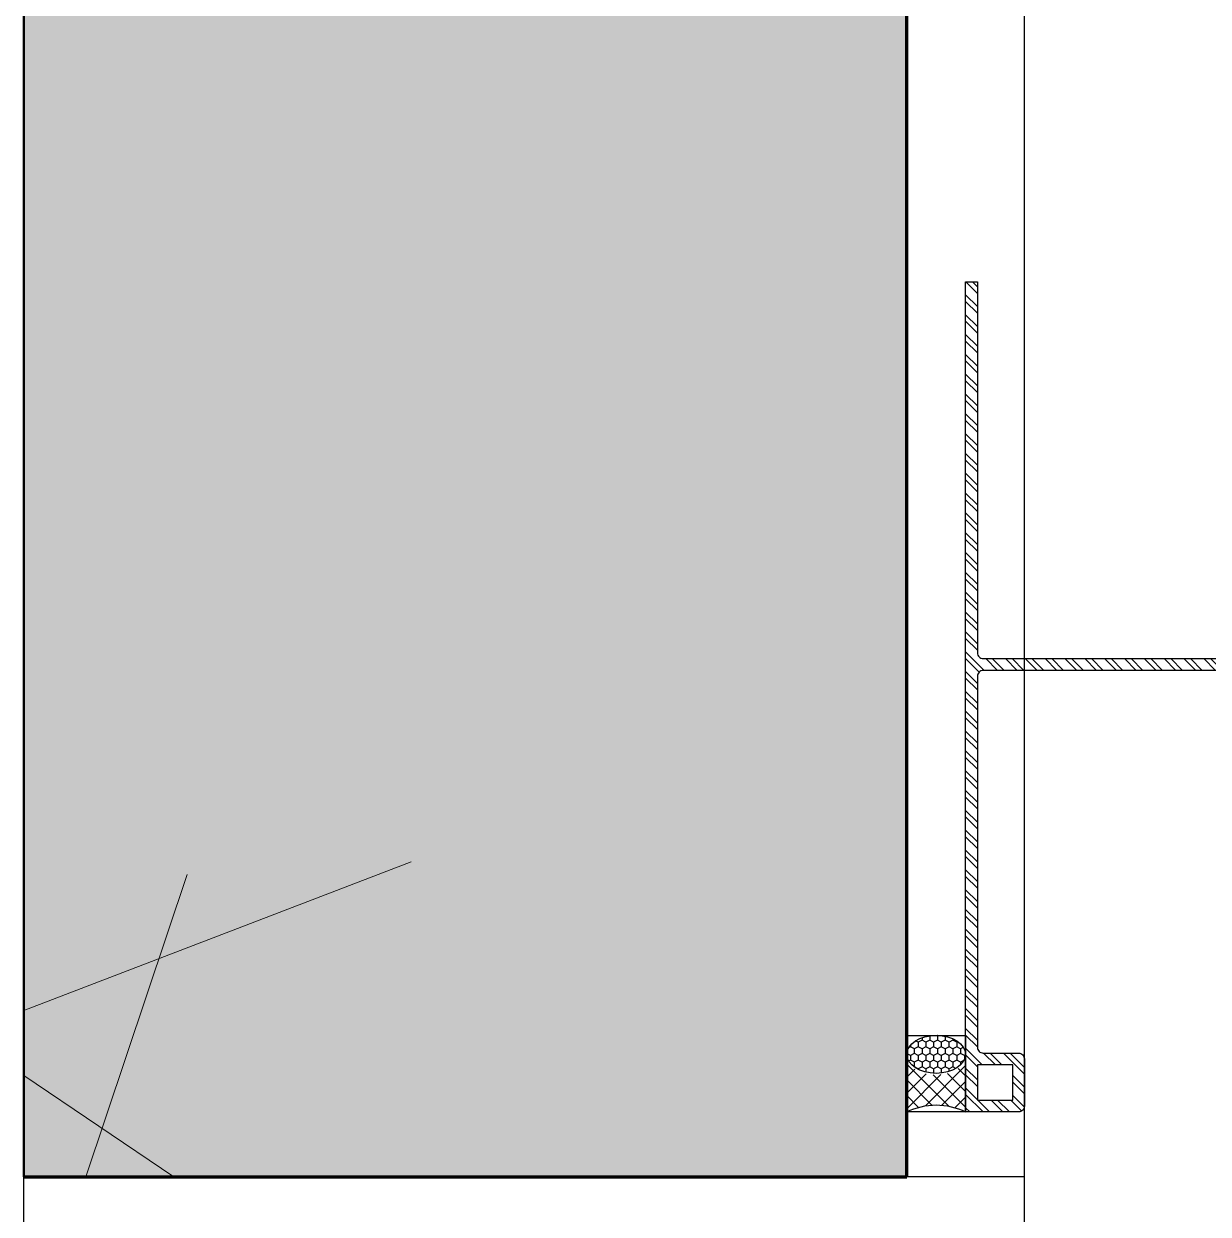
# Model space of a CAD drawing. Header units: millimetres. Extents: x -1379 to 1385823, y -4884429 to 548763.
# Drawn here: x 402819.3 to 403020.5, y -2341210.5 to -2341008.4 of the extents above; entities that cross this region are included whole.
import ezdxf

# ---------------------------------------------------------------- set-up
doc = ezdxf.new("R2010")
doc.units = ezdxf.units.MM
for name, color, linetype in [('000 - CONCRETE_PRECAST_HATCH_', 251, 'Continuous'), ('000 - CONCRETE_PRECAST_MAIN_COLOR_4', 4, 'Continuous'), ('000 - CONCRETE_PRECAST_WIPEOUT_', 250, 'Continuous'), ('000 - EXISTING_PRECAST_CUT_COLOR_4', 4, 'Continuous'), ('010 - ASPG_FRAMING_CUT_COLOR_4', 4, 'Continuous'), ('010 - ASPG_FRAMING_DEF_SUB', 250, 'Continuous'), ('010 - ASPG_FRAMING_HATCH_', 251, 'Continuous'), ('010 - ASPG_FRAMING_SUB_COLOR_2', 2, 'Continuous')]:
    doc.layers.add(name, color=color, linetype=linetype)
for name, color, linetype, lineweight in [('A-FLOR-E', 2, 'Continuous', 35), ('A-WALL', 5, 'Continuous', 70), ('A-WALL-PATT', 1, 'Continuous', 70), ('WALL-E', 2, 'Continuous', 50)]:
    doc.layers.add(name, color=color, linetype=linetype, lineweight=lineweight)

# ---------------------------------------------------------------- blocks, each defined once
blk = doc.blocks.new('000_ASPG_TYP_FILES_FRAMING_EXTR_BREAKLINE_TYPE_2')
at = {"layer": '010 - ASPG_FRAMING_HATCH_', "transparency": 33554585}
h = blk.add_hatch(dxfattribs=at)
h.set_pattern_fill('ANSI32', color=256, scale=0.25)
h.paths.add_polyline_path([(131, 91, 0.414214), (132, 90), (140, 90, 0.414214), (141, 91), (141, 100), (2, 100), (2, 125), (0, 125), (0, 99, 0.414214), (1, 98), (63, 98, -0.414214), (64, 97), (64, 3, -0.414214), (63, 2), (0, 2), (0, 0), (141, 0), (141, 9, 0.414214), (140, 10), (132, 10, 0.414214), (131, 9), (131, 3, -0.414214), (130, 2), (67, 2, -0.414214), (66, 3), (66, 97, -0.414214), (67, 98), (130, 98, -0.414214), (131, 97)])
h.paths.add_polyline_path([(133, 92), (133, 98), (139, 98), (139, 92)], flags=16)
h.paths.add_polyline_path([(133, 8), (139, 8), (139, 2), (133, 2)], flags=16)
at = {"layer": '010 - ASPG_FRAMING_HATCH_'}
h = blk.add_hatch(dxfattribs=at)
h.set_pattern_fill('ANSI37', color=256, scale=0.595498, angle=-90)
h.set_pattern_definition([(315, (1257419.4929, -519971.6224), (1.3369313545, 1.3369313545), []), (45, (1257419.4929, -519971.6224), (-1.3369313545, 1.3369313545), [])])
edge = h.paths.add_edge_path()
edge.add_ellipse((57.77, 105), major_axis=(0, -5), ratio=0.644482, start_angle=0, end_angle=180)
edge.add_line((57.77, 110), (62, 110))
edge.add_arc((62, 110.3), 0.3, -90, 0)
edge.add_line((62.3, 110.3), (62.3, 111))
edge.add_line((62.3, 111), (61.8, 111.5))
edge.add_line((61.8, 111.5), (62.3, 112))
edge.add_line((62.3, 112), (61.8, 112.5))
edge.add_line((61.8, 112.5), (62.3, 113))
edge.add_line((62.3, 113), (61.8, 113.5))
edge.add_line((61.8, 113.5), (62.3, 114))
edge.add_line((62.3, 114), (62.3, 115))
edge.add_line((62.3, 115), (63.3, 115))
edge.add_line((63.3, 115), (63.8, 115.5))
edge.add_line((63.8, 115.5), (64.3, 115))
edge.add_line((64.3, 115), (64.8, 115.5))
edge.add_line((64.8, 115.5), (65.3, 115))
edge.add_line((65.3, 115), (65.8, 115.5))
edge.add_line((65.8, 115.5), (66.3, 115))
edge.add_line((66.3, 115), (67, 115))
edge.add_arc((67, 115.3), 0.3, -90, 0)
edge.add_line((67.3, 115.3), (67.3, 110))
edge.add_arc((77.2, 105), 11.09, 153.2037, 206.7963)
edge.add_line((67.3, 100), (57.77, 100))
h = blk.add_hatch(dxfattribs=at)
h.set_pattern_fill('ANSI37', color=256, scale=0.595498, angle=-90)
h.set_pattern_definition([(315, (1257419.1929, -519973.9224), (1.3369313545, 1.3369313545), []), (45, (1257419.1929, -519973.9224), (-1.3369313545, 1.3369313545), [])])
edge = h.paths.add_edge_path()
edge.add_ellipse((11.53, 105), major_axis=(0, -5), ratio=0.644482, start_angle=180, end_angle=360, ccw=False)
edge.add_line((11.53, 110), (2, 110))
edge.add_arc((-7.9, 105), 11.09, -26.7963, 26.7963, ccw=False)
edge.add_line((2, 100), (11.53, 100))
h = blk.add_hatch(dxfattribs=at)
h.set_pattern_fill('HONEY', color=256, scale=0.238199, angle=-90)
h.set_pattern_definition([(270, (1257419.4425, -519993.9224), (0.65495992507, -1.1344238721), [0.7562825814, -1.5125651628]), (30, (1257419.4425, -519993.9224), (0.65495992936, 1.1344238696), [0.7562825814, -1.5125651628]), (330, (1257419.4425, -519993.9224), (1.30991985442, -2.48e-09), [-1.5125651628, 0.7562825814])])
edge = h.paths.add_edge_path()
edge.add_ellipse((11.78, 105), major_axis=(0, -5), ratio=0.644482, start_angle=0, end_angle=360, ccw=False)
h = blk.add_hatch(dxfattribs=at)
h.set_pattern_fill('HONEY', color=256, scale=0.238199, angle=-90)
h.set_pattern_definition([(270, (1257419.24324, -519991.6224), (0.65495992507, -1.1344238721), [0.7562825814, -1.5125651628]), (30, (1257419.24324, -519991.6224), (0.65495992936, 1.1344238696), [0.7562825814, -1.5125651628]), (330, (1257419.24324, -519991.6224), (1.30991985442, -2.48e-09), [-1.5125651628, 0.7562825814])])
edge = h.paths.add_edge_path()
edge.add_ellipse((57.52, 105), major_axis=(0, -5), ratio=0.644482, start_angle=0, end_angle=360)
blk.add_point((141, 100))
at = {"layer": '010 - ASPG_FRAMING_CUT_COLOR_4'}
blk.add_lwpolyline([(0, 0), (0, 2), (63, 2, 0.414214), (64, 3), (64, 97, 0.414214), (63, 98), (1, 98, -0.414214), (0, 99), (0, 125), (2, 125), (2, 100), (141, 100), (141, 91, -0.414214), (140, 90), (132, 90, -0.414214), (131, 91), (131, 97, 0.414214), (130, 98), (67, 98, 0.414214), (66, 97), (66, 3, 0.414214), (67, 2), (130, 2, 0.414214), (131, 3), (131, 9, -0.414214), (132, 10), (140, 10, -0.414214), (141, 9), (141, 0)], format="xyb", close=True, dxfattribs=at)
for points in [[(139, 98), (139, 92), (133, 92), (133, 98)], [(139, 2), (139, 8), (133, 8), (133, 2)]]:
    blk.add_lwpolyline(points, close=True, dxfattribs=at)
at = {"layer": '010 - ASPG_FRAMING_DEF_SUB', "transparency": 33554457}
blk.add_line((0, 50), (141, 50), dxfattribs=at)
for points in [[(54.3, 100), (67.3, 100), (67.3, 115.5), (54.3, 115.5)], [(2, 100), (15, 100), (15, 110), (2, 110)]]:
    blk.add_lwpolyline(points, close=True, dxfattribs=at)
at = {"layer": '010 - ASPG_FRAMING_SUB_COLOR_2'}
for points in [[(57.52, 100), (67.3, 100, -0.238199), (67.3, 110), (67.3, 115.3, -0.414214), (67, 115), (66.3, 115), (65.8, 115.5), (65.3, 115), (64.8, 115.5), (64.3, 115), (63.8, 115.5), (63.3, 115), (62.3, 115), (62.3, 114), (61.8, 113.5), (62.3, 113), (61.8, 112.5), (62.3, 112), (61.8, 111.5), (62.3, 111), (62.3, 110.3, -0.414214), (62, 110), (57.52, 110)], [(11.78, 100), (2, 100, 0.238199), (2, 110), (11.78, 110)]]:
    blk.add_lwpolyline(points, format="xyb", dxfattribs=at)
at = {"layer": '010 - ASPG_FRAMING_SUB_COLOR_2', "extrusion": (0, 0, -1)}
blk.add_ellipse((11.78, 105), major_axis=(0, -5), ratio=0.644482, dxfattribs=at)
at = {"layer": '010 - ASPG_FRAMING_SUB_COLOR_2'}
blk.add_ellipse((57.52, 105), major_axis=(0, -5), ratio=0.644482, dxfattribs=at)
blk = doc.blocks.new('*U1480')
at = {"rotation": 89.99999999999999}
blk.add_blockref('000_ASPG_TYP_FILES_FRAMING_EXTR_BREAKLINE_TYPE_2', (1290, 0), dxfattribs=at)
blk = doc.blocks.new('C-1-IV01_REV00_20260605-140059_LOPF_ASPG')
at = {"rotation": 180}
blk.add_blockref('*U1480', (1665, -11888), dxfattribs=at)
blk = doc.blocks.new('*U3530')
at = {"layer": '000 - CONCRETE_PRECAST_HATCH_'}
h = blk.add_hatch(dxfattribs=at)
h.set_pattern_fill('AR-CONC', color=256, scale=0.04)
h.set_pattern_definition([(50, (460, -661590.9386), (7.28738676, -0.63756342), [0.762, -8.382]), (355, (460, -661590.9386), (-1.40973686, 7.64227381), [0.6096, -6.70562337]), (100.4514447, (460.607, -661590.992), (5.87764988, 7.00471008), [0.64760035, -7.12360978]), (46.1842, (460, -661588.907), (10.84316164, -1.68169312), [1.143, -12.573]), (96.6355576, (460.904, -661589.047), (9.49616536, 9.89704498), [0.97140093, -10.68542433]), (351.1841512, (460, -661588.907), (9.49616536, 9.89704498), [0.91439868, -10.05838928]), (21, (461.016, -661589.4146), (6.06457565, -4.09060793), [0.762, -8.382]), (326, (461.016, -661589.4146), (2.47208113, 7.367518645), [0.6096, -6.7056]), (71.451445, (461.5214, -661589.7555), (8.53665677, 3.276910755), [0.64760035, -7.1235975]), (37.5, (460, -661590.9386), (0.12354413, 3.382201555), [0, -6.62432, 0, -6.8072, 0, -6.731]), (7.5, (460, -661590.9386), (2.6727865, 4.007222993), [0, -3.88112, 0, -6.47192, 0, -2.5654]), (327.5, (457.7343, -661590.9386), (5.423623807, -0.22914976), [0, -2.54, 0, -7.9248, 0, -10.5156]), (317.5, (456.7183, -661590.9386), (5.925167255, 1.01705964), [0, -3.302, 0, -5.26288, 0, -7.4676])])
h.paths.add_polyline_path([(0, 0), (150, 0), (150, 11050), (10, 11050), (10, 11040), (0, 11040), (0, 9468), (10, 9468), (10, 9458), (0, 9458), (0, 7968), (10, 7968), (10, 7958), (0, 7958), (0, 6468), (10, 6468), (10, 6458), (0, 6458), (0, 4968), (10, 4968), (10, 4958), (0, 4958), (0, 3468), (10, 3468), (10, 3458), (0, 3458), (0, 1968), (10, 1968), (10, 1958), (0, 1958), (0, 468), (10, 468), (10, 458), (0, 458), (0, 355.13)])
h = blk.add_hatch(dxfattribs=at)
h.set_pattern_fill('ANSI31', color=256, scale=0.5)
h.set_pattern_definition([(45, (460, -661590.9), (-841.899, 841.899), [])])
h.paths.add_polyline_path([(0, 0), (150, 0), (150, 11050), (10, 11050), (10, 11040), (0, 11040), (0, 9468), (10, 9468), (10, 9458), (0, 9458), (0, 7968), (10, 7968), (10, 7958), (0, 7958), (0, 6468), (10, 6468), (10, 6458), (0, 6458), (0, 4968), (10, 4968), (10, 4958), (0, 4958), (0, 3468), (10, 3468), (10, 3458), (0, 3458), (0, 1968), (10, 1968), (10, 1958), (0, 1958), (0, 468), (10, 468), (10, 458), (0, 458), (0, 355.13)])
at = {"layer": '000 - CONCRETE_PRECAST_MAIN_COLOR_4', "lineweight": -2}
blk.add_lwpolyline([(10, 1968), (10, 1958), (0, 1958), (0, 468), (10, 468), (10, 458), (0, 458), (0, 355.13), (0, 355.13), (0, 355.13), (0, 355.13), (0, 355.13), (0, 355.13), (0, 355.13), (0, 355.13), (0, 355.13), (0, 355.13), (0, 355.13), (0, 355.13), (0, 355.13), (0, 355.13), (0, 0), (150, 0), (150, 11050)], dxfattribs=at)
blk = doc.blocks.new('C-1-IV01_REV00_20260605-145550_LOPF_EX')
at = {"layer": 'A-WALL-PATT', "lineweight": 9}
h = blk.add_hatch(dxfattribs=at)
h.set_pattern_fill('FP_2', color=256, style=0, pattern_type=2)
h.set_pattern_definition([(50, (-216781.46, 2306690.5), (728.7365, -63.75582), [76.2, -838.2]), (355, (-216781.5, 2306690.5), (-140.97162, 764.2276), [60.96, -670.56]), (100.451, (-216720.74, 2306685.2), (587.77, 700.46675), [64.76, -712.36]), (46.184, (-216781.5, 2306893.7), (1084.31624, -168.17096), [114.3, -1257.3]), (96.636, (-216691.1, 2306879.7), (949.6099, 989.70985), [97.14, -1068.54]), (351.184, (-216781.5, 2306893.7), (949.62055, 989.70115), [91.44, -1005.84]), (21, (-216679.86, 2306842.9), (606.45787, -409.06057), [76.2, -838.2]), (326, (-216679.9, 2306842.9), (247.20834, 736.75292), [60.96, -670.56]), (71.451, (-216629.3, 2306808.8), (853.66825, 327.68547), [64.76, -712.36]), (37.5, (-216781.46, 2306690.48), (12.354693, 338.22012), [33.528, -628.904, 33.528, -647.192, -673.1]), (37.5, (-216781.46, 2306690.48), (12.354693, 338.22012), [-1343.152, 33.528, -639.572]), (7.5, (-216781.46, 2306690.48), (267.278874, 400.722127), [33.528, -354.584, 33.528, -613.664, -256.54]), (7.5, (-216781.46, 2306690.48), (267.278874, 400.722127), [-1035.304, 33.528, -223.012]), (327.5, (-217008.03, 2306690.48), (542.36333, -22.915345), [33.528, -220.472, 33.528, -758.952, -1051.56]), (327.5, (-217008.03, 2306690.48), (542.36333, -22.915345), [-1046.48, 33.528, -1018.032]), (317.5, (-217109.63, 2306690.5), (592.51696, 101.70711), [33.528, -296.672, 33.528, -492.76, -746.76]), (317.5, (-217109.63, 2306690.5), (592.51696, 101.70711), [-856.488, 33.528, -713.232])])
h.paths.add_polyline_path([(215, -12040), (365, -12040), (365, -990), (225, -990), (225, -1000), (215, -1000), (215, -2572), (225, -2572), (225, -2582), (215, -2582), (215, -4072), (225, -4072), (225, -4082), (215, -4082), (215, -5572), (225, -5572), (225, -5582), (215, -5582), (215, -7072), (225, -7072), (225, -7082), (215, -7082), (215, -8572), (225, -8572), (225, -8582), (215, -8582), (215, -10072), (225, -10072), (225, -10082), (215, -10082), (215, -11572), (225, -11572), (225, -11582), (215, -11582), (215, -11684.87)])
at = {"color": 1}
for p, q in [((385, -16145), (385, -10310)), ((215, -16365), (215, -12040)), ((385, -12040), (215, -12040))]:
    blk.add_line(p, q, dxfattribs=at)
blk.add_lwpolyline([(215, -5582), (215, -7072), (225, -7072), (225, -7082), (215, -7082), (215, -8572), (225, -8572), (225, -8582), (215, -8582), (215, -10072), (225, -10072), (225, -10082), (215, -10082), (215, -11572), (225, -11572), (225, -11582), (215, -11582), (215, -11684.87), (215, -12040), (365, -12040), (365, -990)])
at = {"layer": 'A-FLOR-E'}
for p, q in [((365, -12040), (365, -6705)), ((365, -6705), (365, -12040))]:
    blk.add_line(p, q, dxfattribs=at)
at = {"layer": 'A-WALL', "color": 7}
for p, q in [((365, -12040), (365, -990)), ((215, -12040), (365, -12040))]:
    blk.add_line(p, q, dxfattribs=at)
at = {"layer": 'WALL-E'}
for p, q in [((215, -11582), (215, -12040)), ((225, -12040), (365, -12040))]:
    blk.add_line(p, q, dxfattribs=at)
at = {"layer": '000 - EXISTING_PRECAST_CUT_COLOR_4'}
blk.add_blockref('*U3530', (215, -12040), dxfattribs=at)
blk = doc.blocks.new('A$C804f1957')
at = {"layer": '010 - ASPG_FRAMING_HATCH_'}
h = blk.add_hatch(dxfattribs=at)
h.set_pattern_fill('ANSI37', color=256, scale=0.595498, angle=-180)
h.set_pattern_definition([(225, (-520963.4952, -1255924.7605), (1.3369313545, -1.3369313545), []), (315, (-520963.4952, -1255924.7605), (1.3369313545, 1.3369313545), [])])
edge = h.paths.add_edge_path()
edge.add_ellipse((-3.47, 5), major_axis=(0, -5), ratio=0.644482, start_angle=180, end_angle=360, ccw=False)
edge.add_line((-3.47, 10), (-13, 10))
edge.add_arc((-22.9, 5), 11.09, -26.7963, 26.7963, ccw=False)
edge.add_line((-13, 0), (-3.47, 0))
h = blk.add_hatch(dxfattribs=at)
h.set_pattern_fill('HONEY', color=256, scale=0.238199, angle=-180)
h.set_pattern_definition([(180, (-520983.4952, -1255925.0101), (-1.1344238721, -0.65495992507), [0.7562825814, -1.5125651628]), (300, (-520983.4952, -1255925.0101), (1.1344238696, -0.65495992936), [0.7562825814, -1.5125651628]), (240, (-520983.4952, -1255925.0101), (-2.48e-09, -1.30991985442), [-1.5125651628, 0.7562825814])])
edge = h.paths.add_edge_path()
edge.add_ellipse((-3.22, 5), major_axis=(0, -5), ratio=0.644482, start_angle=0, end_angle=360, ccw=False)
at = {"layer": '010 - ASPG_FRAMING_DEF_SUB', "transparency": 33554457}
blk.add_lwpolyline([(-13, 0), (0, 0), (0, 10), (-13, 10)], close=True, dxfattribs=at)
at = {"layer": '010 - ASPG_FRAMING_SUB_COLOR_2'}
blk.add_lwpolyline([(-3.22, 0), (-13, 0, 0.238199), (-13, 10), (-3.22, 10)], format="xyb", dxfattribs=at)
at = {"layer": '010 - ASPG_FRAMING_SUB_COLOR_2', "extrusion": (0, 0, -1)}
blk.add_ellipse((-3.22, 5), major_axis=(0, -5), ratio=0.644482, dxfattribs=at)
blk = doc.blocks.new('A$C0c9b7932')
blk.add_blockref('A$C804f1957', (13, -10))

msp = doc.modelspace()

# ---------------------------------------------------------------- block references
msp.add_blockref('C-1-IV01_REV00_20260605-145550_LOPF_EX', (402604.3, -2329164.18))

# ---------------------------------------------------------------- next in the draw order: block references
msp.add_blockref('C-1-IV01_REV00_20260605-140059_LOPF_ASPG', (402604.3, -2329164.18))

# ---------------------------------------------------------------- next in the draw order: block references
at = {"xscale": -1, "rotation": 270}
msp.add_blockref('A$C0c9b7932', (402979.3, -2341193.18), dxfattribs=at)

doc.saveas('drawing.dxf')
